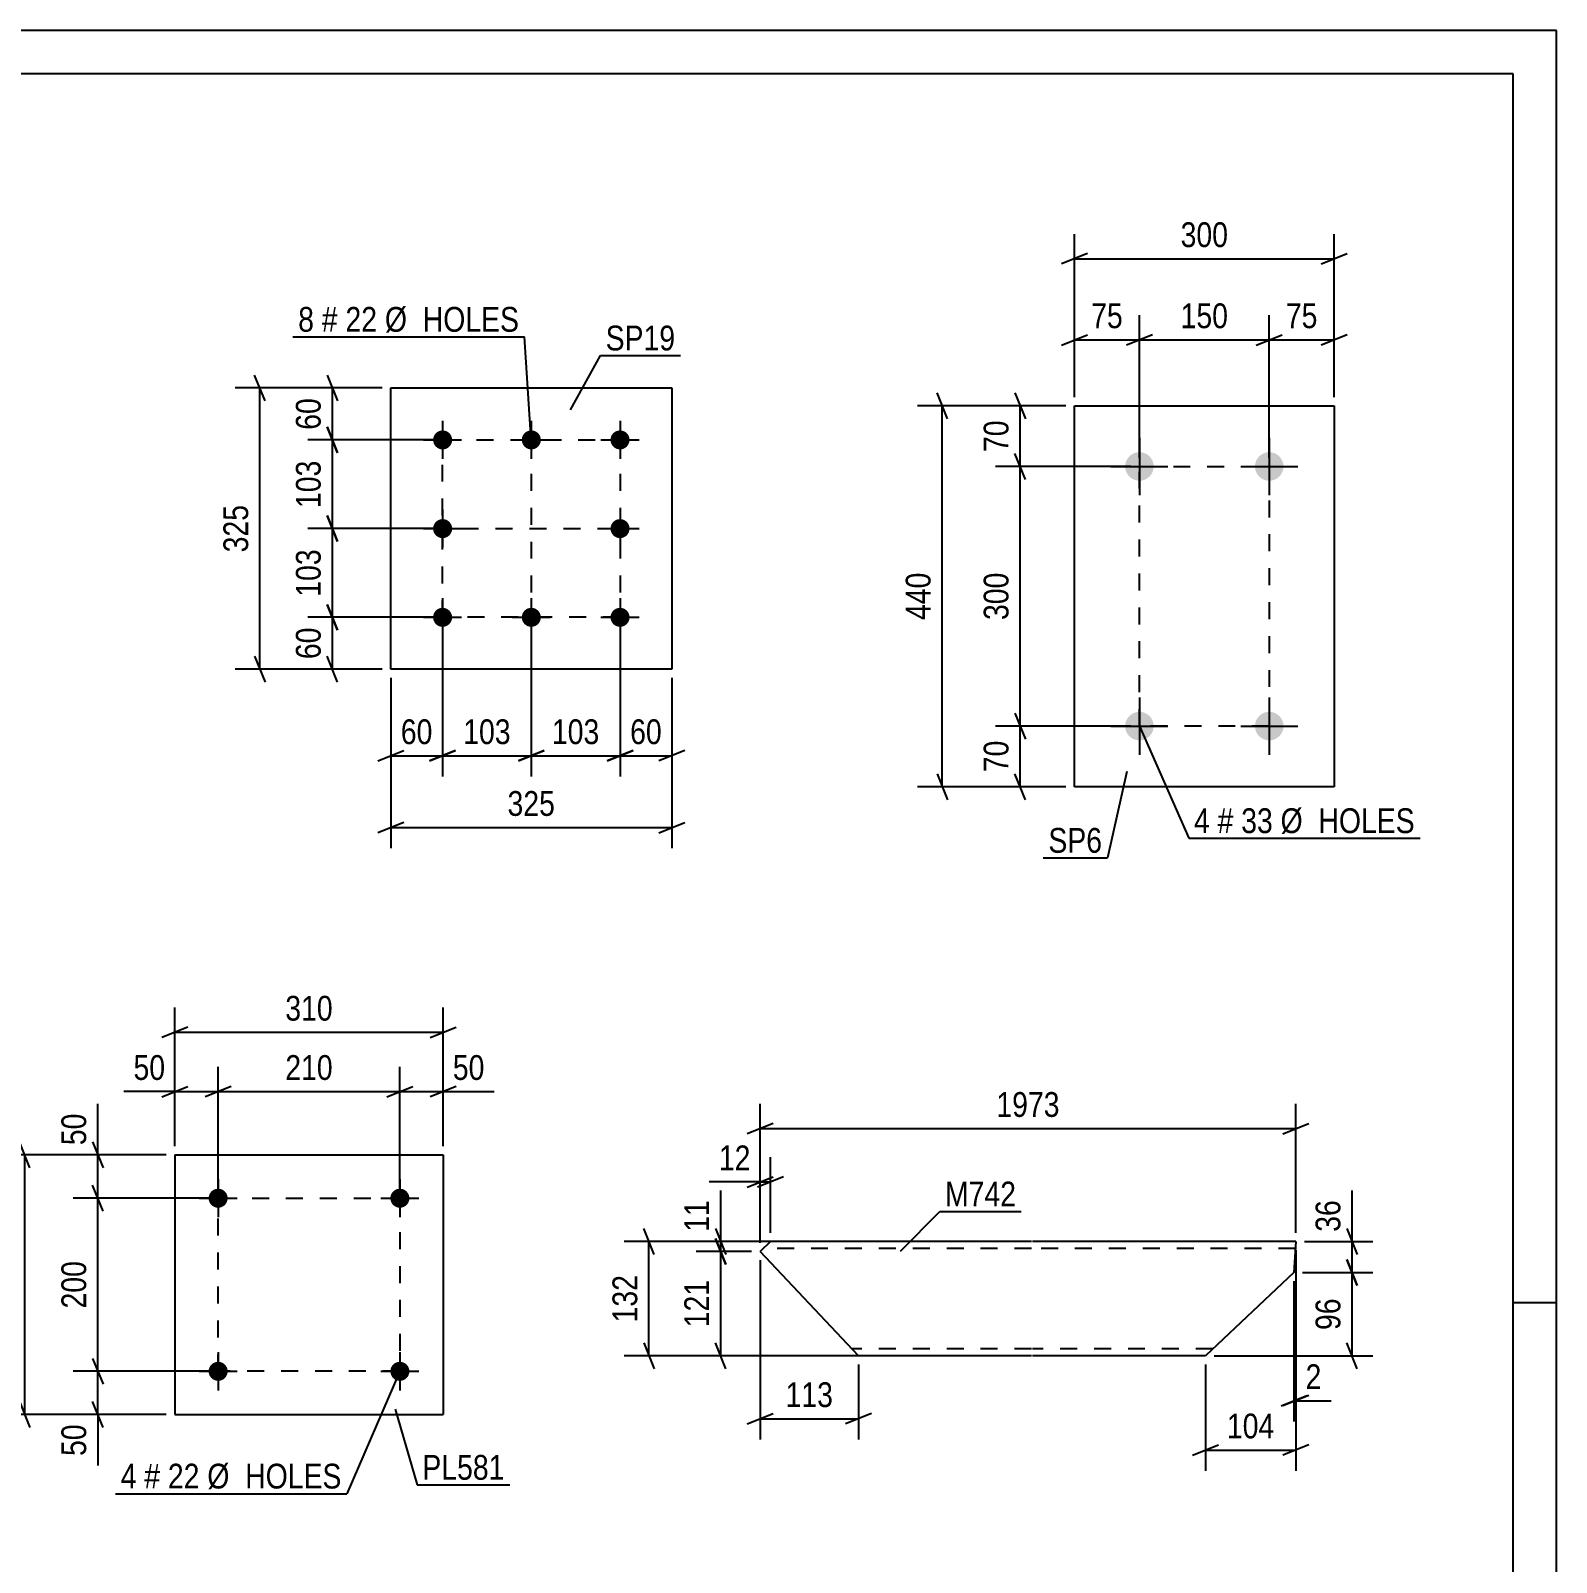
# Model space of a CAD drawing. Header units: millimetres. Extents: x 0 to 841, y 0 to 594.
# Drawn here: x 664.7 to 841, y 417 to 594 of the extents above; entities that cross this region are included whole.
import ezdxf

# ---------------------------------------------------------------- set-up
doc = ezdxf.new("R2010")
doc.units = ezdxf.units.MM
doc.linetypes.add('DXK_LINE_DOT2', pattern=[3.9198, 1.9599, -1.9599])
doc.styles.add('Arial Narrow', font='ARIALN.TTF', dxfattribs={"height": 0.2})

# ---------------------------------------------------------------- blocks, each defined once
blk = doc.blocks.new('Unknown-761548467-1132')
at = {"color": 5, "linetype": 'Continuous'}
for p, q in [((841, 594), (0, 594)), ((841, 0), (841, 594)), ((836, 589), (5, 589)), ((836, 5), (836, 589)), ((841, 447), (836, 447))]:
    blk.add_line(p, q, dxfattribs=at)
blk = doc.blocks.new('Part-761548467-8840 - 8839')
at = {"color": 2, "linetype": 'Continuous'}
for p, q in [((750.2, 454.08), (749, 452.95)), ((780.35, 454.08), (750.2, 454.08)), ((810.9, 454.08), (780.45, 454.08)), ((810.9, 454.08), (810.68, 450.5)), ((760.35, 440.88), (749, 452.95)), ((810.68, 450.5), (800.45, 440.88)), ((780.35, 440.88), (760.35, 440.88)), ((800.45, 440.88), (780.45, 440.88))]:
    blk.add_line(p, q, dxfattribs=at)
at = {"color": 7, "linetype": 'DXK_LINE_DOT2'}
for p, q in [((780.35, 453.28), (749.35, 453.28)), ((810.85, 453.28), (780.45, 453.28)), ((780.35, 441.68), (759.6, 441.68)), ((801.3, 441.68), (780.45, 441.68))]:
    blk.add_line(p, q, dxfattribs=at)
blk = doc.blocks.new('Part-761548467-8872 - 8871')
at = {"color": 2, "linetype": 'Continuous'}
for p, q in [((706.3, 520.21), (706.3, 552.71)), ((706.3, 552.71), (738.8, 552.71)), ((738.8, 552.71), (738.8, 520.21)), ((738.8, 520.21), (706.3, 520.21))]:
    blk.add_line(p, q, dxfattribs=at)
blk = doc.blocks.new('Bolt-761548467-8873 - 8871')
at = {"linetype": 'Continuous'}
for points in [[(712.3, 547.81, -1), (712.3, 545.61, -1)], [(722.55, 547.81, -1), (722.55, 545.61, -1)], [(732.8, 547.81, -1), (732.8, 545.61, -1)], [(712.3, 537.56, -1), (712.3, 535.36, -1)], [(732.8, 537.56, -1), (732.8, 535.36, -1)], [(712.3, 527.31, -1), (712.3, 525.11, -1)], [(722.55, 527.31, -1), (722.55, 525.11, -1)], [(732.8, 527.31, -1), (732.8, 525.11, -1)]]:
    blk.add_hatch(color=1, dxfattribs=at).paths.add_polyline_path(points)
at = {"color": 1, "linetype": 'Continuous'}
for p, q in [((712.3, 548.91), (712.3, 544.51)), ((722.55, 548.91), (722.55, 544.51)), ((732.8, 548.91), (732.8, 544.51)), ((710.1, 546.71), (714.5, 546.71)), ((720.35, 546.71), (724.75, 546.71)), ((730.6, 546.71), (735, 546.71)), ((712.3, 538.66), (712.3, 534.26)), ((732.8, 538.66), (732.8, 534.26)), ((710.1, 536.46), (714.5, 536.46)), ((730.6, 536.46), (735, 536.46)), ((712.3, 528.41), (712.3, 524.01)), ((722.55, 528.41), (722.55, 524.01)), ((732.8, 528.41), (732.8, 524.01)), ((710.1, 526.21), (714.5, 526.21)), ((720.35, 526.21), (724.75, 526.21)), ((730.6, 526.21), (735, 526.21))]:
    blk.add_line(p, q, dxfattribs=at)
blk = doc.blocks.new('Bolt-761548467-8891 - 8889')
at = {"linetype": 'Continuous'}
for points in [[(792.82, 545.29, -1), (792.82, 541.99, -1)], [(807.82, 545.29, -1), (807.82, 541.99, -1)], [(792.82, 515.29, -1), (792.82, 511.99, -1)], [(807.82, 515.29, -1), (807.82, 511.99, -1)]]:
    blk.add_hatch(color=1, dxfattribs=at).paths.add_polyline_path(points)
at = {"color": 1, "linetype": 'Continuous'}
for p, q in [((792.82, 546.94), (792.82, 540.34)), ((807.82, 546.94), (807.82, 540.34)), ((789.52, 543.64), (796.12, 543.64)), ((804.52, 543.64), (811.12, 543.64)), ((792.82, 516.94), (792.82, 510.34)), ((807.82, 516.94), (807.82, 510.34)), ((789.52, 513.64), (796.12, 513.64)), ((804.52, 513.64), (811.12, 513.64))]:
    blk.add_line(p, q, dxfattribs=at)
blk = doc.blocks.new('Part-761548467-8890 - 8889')
at = {"color": 2, "linetype": 'Continuous'}
for p, q in [((785.32, 506.64), (785.32, 550.64)), ((785.32, 550.64), (815.32, 550.64)), ((815.32, 550.64), (815.32, 506.64)), ((815.32, 506.64), (785.32, 506.64))]:
    blk.add_line(p, q, dxfattribs=at)
blk = doc.blocks.new('Part-761548467-8979 - 8978')
at = {"color": 2, "linetype": 'Continuous'}
for p, q in [((681.36, 464.09), (681.36, 434.09)), ((681.36, 464.09), (712.36, 464.09)), ((712.36, 464.09), (712.36, 434.09)), ((681.36, 434.09), (712.36, 434.09))]:
    blk.add_line(p, q, dxfattribs=at)
blk = doc.blocks.new('Bolt-761548467-8980 - 8978')
at = {"linetype": 'Continuous'}
for points in [[(687.46, 439.09, -1), (685.26, 439.09, -1)], [(708.46, 439.09, -1), (706.26, 439.09, -1)]]:
    blk.add_hatch(color=1, dxfattribs=at).paths.add_polyline_path(points)
at = {"color": 1, "linetype": 'Continuous'}
for p, q in [((686.36, 441.29), (686.36, 436.89)), ((707.36, 441.29), (707.36, 436.89)), ((684.16, 439.09), (688.56, 439.09)), ((705.16, 439.09), (709.56, 439.09))]:
    blk.add_line(p, q, dxfattribs=at)
blk = doc.blocks.new('Bolt-761548467-8981 - 8978')
at = {"linetype": 'Continuous'}
for points in [[(687.46, 459.09, -1), (685.26, 459.09, -1)], [(708.46, 459.09, -1), (706.26, 459.09, -1)]]:
    blk.add_hatch(color=1, dxfattribs=at).paths.add_polyline_path(points)
at = {"color": 1, "linetype": 'Continuous'}
for p, q in [((686.36, 461.29), (686.36, 456.89)), ((707.36, 461.29), (707.36, 456.89)), ((684.16, 459.09), (688.56, 459.09)), ((705.16, 459.09), (709.56, 459.09))]:
    blk.add_line(p, q, dxfattribs=at)
blk = doc.blocks.new('Rectangle-761548467-11702 - 8871')
at = {"color": 1, "linetype": 'DXK_LINE_DOT2'}
blk.add_lwpolyline([(712.3, 546.71), (732.8, 546.71), (732.8, 526.21), (712.3, 526.21), (712.3, 546.71)], close=True, dxfattribs=at)
blk = doc.blocks.new('Rectangle-761548467-11725 - 8889')
at = {"color": 1, "linetype": 'DXK_LINE_DOT2'}
blk.add_lwpolyline([(792.82, 543.64), (807.82, 543.64), (807.82, 513.64), (792.82, 513.64), (792.82, 543.64)], close=True, dxfattribs=at)
blk = doc.blocks.new('Rectangle-761548467-11864 - 8978')
at = {"color": 1, "linetype": 'DXK_LINE_DOT2'}
blk.add_lwpolyline([(686.36, 459.09), (707.36, 459.09), (707.36, 439.09), (686.36, 439.09), (686.36, 459.09)], close=True, dxfattribs=at)
blk = doc.blocks.new('Line-761548467-11712 - 8871')
at = {"color": 1, "linetype": 'DXK_LINE_DOT2'}
blk.add_line((722.55, 546.71), (722.55, 526.21), dxfattribs=at)
blk = doc.blocks.new('Line-761548467-11719 - 8871')
at = {"color": 1, "linetype": 'DXK_LINE_DOT2'}
blk.add_line((714.5, 536.46), (732.8, 536.46), dxfattribs=at)
blk = doc.blocks.new('StraightDimension-761548467-9055 - 8839')
at = {"color": 7, "linetype": 'Continuous'}
for p, q in [((816.79, 452), (817.99, 449)), ((811.68, 450.5), (819.79, 450.5)), ((817.39, 440.88), (817.39, 450.5)), ((801.45, 440.88), (819.79, 440.88)), ((817.99, 439.38), (816.79, 442.38))]:
    blk.add_line(p, q, dxfattribs=at)
at = {"color": 0}
blk.add_wipeout([(816.64, 448.12), (812.44, 448.12), (812.44, 443.26), (816.64, 443.26)], dxfattribs=at)
at = {"color": 3, "style": 'Arial Narrow'}
blk.add_text('96', height=2.863, rotation=90.0002, dxfattribs=at).set_placement((816.04, 443.86))
blk = doc.blocks.new('StraightDimension-761548467-9042 - 8839')
at = {"color": 7, "linetype": 'Continuous'}
for p, q in [((749, 453.95), (749, 463.82)), ((750.2, 455.08), (750.2, 463.82)), ((747.5, 460.37), (750.5, 461.57)), ((751.7, 461.57), (748.7, 460.37)), ((749, 460.97), (750.2, 460.97))]:
    blk.add_line(p, q, dxfattribs=at)
at = {"color": 0}
blk.add_wipeout([(748.48, 461.72), (748.48, 465.92), (743.62, 465.92), (743.62, 461.72)], dxfattribs=at)
at = {"color": 7, "linetype": 'Continuous'}
blk.add_line((749, 460.97), (743.09, 460.97), dxfattribs=at)
blk.add_line((749, 460.97), (743.09, 460.97), dxfattribs=at)
at = {"color": 3, "style": 'Arial Narrow'}
blk.add_text('12', height=2.863, dxfattribs=at).set_placement((744.22, 462.32))
blk = doc.blocks.new('StraightDimension-761548467-9034 - 8839')
at = {"color": 7, "linetype": 'Continuous'}
for p, q in [((749, 451.95), (749, 431.21)), ((760.35, 439.88), (760.35, 431.21)), ((747.5, 433.01), (750.5, 434.21)), ((761.85, 434.21), (758.85, 433.01)), ((749, 433.61), (760.35, 433.61))]:
    blk.add_line(p, q, dxfattribs=at)
at = {"color": 0}
blk.add_wipeout([(758.02, 434.36), (758.02, 438.56), (751.33, 438.56), (751.33, 434.36)], dxfattribs=at)
at = {"color": 3, "style": 'Arial Narrow'}
blk.add_text('113', height=2.863, dxfattribs=at).set_placement((751.93, 434.96))
blk = doc.blocks.new('StraightDimension-761548467-9054 - 8839')
at = {"color": 7, "linetype": 'Continuous'}
for p, q in [((816.79, 455.58), (817.99, 452.58)), ((811.9, 454.08), (819.79, 454.08)), ((817.39, 450.5), (817.39, 454.08)), ((817.99, 449), (816.79, 452)), ((811.68, 450.5), (819.79, 450.5))]:
    blk.add_line(p, q, dxfattribs=at)
at = {"color": 0}
blk.add_wipeout([(816.64, 459.47), (812.44, 459.47), (812.44, 454.61), (816.64, 454.61)], dxfattribs=at)
at = {"color": 7, "linetype": 'Continuous'}
blk.add_line((817.39, 454.08), (817.39, 459.99), dxfattribs=at)
blk.add_line((817.39, 454.08), (817.39, 459.99), dxfattribs=at)
at = {"color": 3, "style": 'Arial Narrow'}
blk.add_text('36', height=2.863, rotation=90.0002, dxfattribs=at).set_placement((816.04, 455.21))
blk = doc.blocks.new('StraightDimension-761548467-9038 - 8839')
at = {"color": 7, "linetype": 'Continuous'}
for p, q in [((810.9, 453.08), (810.9, 433.29)), ((810.68, 449.5), (810.68, 433.29)), ((809.18, 435.09), (812.18, 436.29)), ((812.4, 436.29), (809.4, 435.09)), ((810.68, 435.69), (810.9, 435.69))]:
    blk.add_line(p, q, dxfattribs=at)
at = {"color": 0}
blk.add_wipeout([(814.45, 436.44), (814.45, 440.64), (811.42, 440.64), (811.42, 436.44)], dxfattribs=at)
at = {"color": 7, "linetype": 'Continuous'}
blk.add_line((810.9, 435.69), (814.97, 435.69), dxfattribs=at)
blk.add_line((810.9, 435.69), (814.97, 435.69), dxfattribs=at)
at = {"color": 3, "style": 'Arial Narrow'}
blk.add_text('2', height=2.86, dxfattribs=at).set_placement((812.02, 437.04))
blk = doc.blocks.new('StraightDimension-761548467-9030 - 8839')
at = {"color": 7, "linetype": 'Continuous'}
for p, q in [((810.9, 453.08), (810.9, 427.59)), ((800.45, 439.88), (800.45, 427.59)), ((798.95, 429.39), (801.95, 430.59)), ((812.4, 430.59), (809.4, 429.39)), ((800.45, 429.99), (810.9, 429.99))]:
    blk.add_line(p, q, dxfattribs=at)
at = {"color": 0}
blk.add_wipeout([(809.02, 430.74), (809.02, 434.94), (802.33, 434.94), (802.33, 430.74)], dxfattribs=at)
at = {"color": 3, "style": 'Arial Narrow'}
blk.add_text('104', height=2.863, dxfattribs=at).set_placement((802.93, 431.34))
blk = doc.blocks.new('StraightDimension-761548467-9062 - 8839')
at = {"color": 7, "linetype": 'Continuous'}
for p, q in [((749, 453.95), (749, 469.99)), ((810.9, 455.08), (810.9, 469.99)), ((750.5, 467.74), (747.5, 466.54)), ((809.4, 466.54), (812.4, 467.74)), ((749, 467.14), (810.9, 467.14))]:
    blk.add_line(p, q, dxfattribs=at)
at = {"color": 0}
blk.add_wipeout([(784.2, 467.89), (784.2, 472.09), (775.69, 472.09), (775.69, 467.89)], dxfattribs=at)
at = {"color": 3, "style": 'Arial Narrow'}
blk.add_text('1973', height=2.863, dxfattribs=at).set_placement((776.29, 468.49))
blk = doc.blocks.new('StraightDimension-761548467-11891 - 8839')
at = {"color": 7, "linetype": 'Continuous'}
for p, q in [((743.84, 455.58), (745.04, 452.58)), ((749.2, 454.08), (741.59, 454.08)), ((745.04, 451.45), (743.84, 454.45)), ((744.44, 452.95), (744.44, 454.08)), ((748, 452.95), (741.59, 452.95))]:
    blk.add_line(p, q, dxfattribs=at)
at = {"color": 0}
blk.add_wipeout([(743.69, 459.47), (739.49, 459.47), (739.49, 454.61), (743.69, 454.61)], dxfattribs=at)
at = {"color": 7, "linetype": 'Continuous'}
blk.add_line((744.44, 454.08), (744.44, 459.99), dxfattribs=at)
blk.add_line((744.44, 454.08), (744.44, 459.99), dxfattribs=at)
at = {"color": 3, "style": 'Arial Narrow'}
blk.add_text('11', height=2.863, rotation=90.0002, dxfattribs=at).set_placement((743.09, 455.21))
blk = doc.blocks.new('StraightDimension-761548467-11892 - 8839')
at = {"color": 7, "linetype": 'Continuous'}
for p, q in [((743.84, 454.45), (745.04, 451.45)), ((748, 452.95), (741.59, 452.95)), ((744.44, 440.88), (744.44, 452.95)), ((759.35, 440.88), (741.59, 440.88)), ((745.04, 439.38), (743.84, 442.38))]:
    blk.add_line(p, q, dxfattribs=at)
at = {"color": 0}
blk.add_wipeout([(743.69, 450.26), (739.49, 450.26), (739.49, 443.58), (743.69, 443.58)], dxfattribs=at)
at = {"color": 3, "style": 'Arial Narrow'}
blk.add_text('121', height=2.863, rotation=90.0002, dxfattribs=at).set_placement((743.09, 444.18))
blk = doc.blocks.new('StraightDimension-761548467-11936 - 8839')
at = {"color": 7, "linetype": 'Continuous'}
for p, q in [((736.74, 452.58), (735.54, 455.58)), ((750.27, 454.08), (733.29, 454.08)), ((736.14, 440.88), (736.14, 454.08)), ((761.24, 440.88), (733.29, 440.88)), ((735.54, 442.38), (736.74, 439.38))]:
    blk.add_line(p, q, dxfattribs=at)
at = {"color": 0}
blk.add_wipeout([(735.39, 450.83), (731.19, 450.83), (731.19, 444.14), (735.39, 444.14)], dxfattribs=at)
at = {"color": 3, "style": 'Arial Narrow'}
blk.add_text('132', height=2.863, rotation=90.0002, dxfattribs=at).set_placement((734.79, 444.74))
blk = doc.blocks.new('StraightDimension-761548467-9122 - 8871')
at = {"color": 7, "linetype": 'Continuous'}
for p, q in [((706.3, 519.21), (706.3, 499.52)), ((738.8, 519.21), (738.8, 499.52)), ((707.8, 502.52), (704.8, 501.32)), ((706.3, 501.92), (738.8, 501.92)), ((737.3, 501.32), (740.3, 502.52))]:
    blk.add_line(p, q, dxfattribs=at)
at = {"color": 0}
blk.add_wipeout([(725.89, 502.67), (725.89, 506.87), (719.2, 506.87), (719.2, 502.67)], dxfattribs=at)
at = {"color": 3, "style": 'Arial Narrow'}
blk.add_text('325', height=2.863, dxfattribs=at).set_placement((719.8, 503.27))
blk = doc.blocks.new('StraightDimension-761548467-9086 - 8871')
at = {"color": 7, "linetype": 'Continuous'}
for p, q in [((698.96, 554.21), (700.16, 551.21)), ((705.3, 552.71), (696.71, 552.71)), ((699.56, 546.71), (699.56, 552.71)), ((700.16, 545.21), (698.96, 548.21)), ((711.3, 546.71), (696.71, 546.71))]:
    blk.add_line(p, q, dxfattribs=at)
at = {"color": 0}
blk.add_wipeout([(698.81, 552.14), (694.61, 552.14), (694.61, 547.28), (698.81, 547.28)], dxfattribs=at)
at = {"color": 3, "style": 'Arial Narrow'}
blk.add_text('60', height=2.863, rotation=90.0002, dxfattribs=at).set_placement((698.21, 547.88))
blk = doc.blocks.new('StraightDimension-761548467-9102 - 8871')
at = {"color": 7, "linetype": 'Continuous'}
for p, q in [((691.78, 551.21), (690.58, 554.21)), ((705.3, 552.71), (688.33, 552.71)), ((691.18, 520.21), (691.18, 552.71)), ((690.58, 521.71), (691.78, 518.71)), ((705.3, 520.21), (688.33, 520.21))]:
    blk.add_line(p, q, dxfattribs=at)
at = {"color": 0}
blk.add_wipeout([(690.43, 539.8), (686.23, 539.8), (686.23, 533.12), (690.43, 533.12)], dxfattribs=at)
at = {"color": 3, "style": 'Arial Narrow'}
blk.add_text('325', height=2.863, rotation=90.0002, dxfattribs=at).set_placement((689.83, 533.72))
blk = doc.blocks.new('StraightDimension-761548467-9087 - 8871')
at = {"color": 7, "linetype": 'Continuous'}
for p, q in [((698.96, 548.21), (700.16, 545.21)), ((711.3, 546.71), (696.71, 546.71)), ((699.56, 536.46), (699.56, 546.71)), ((711.3, 536.46), (696.71, 536.46)), ((700.16, 534.96), (698.96, 537.96))]:
    blk.add_line(p, q, dxfattribs=at)
at = {"color": 0}
blk.add_wipeout([(698.81, 544.93), (694.61, 544.93), (694.61, 538.24), (698.81, 538.24)], dxfattribs=at)
at = {"color": 3, "style": 'Arial Narrow'}
blk.add_text('103', height=2.863, rotation=90.0002, dxfattribs=at).set_placement((698.21, 538.84))
blk = doc.blocks.new('StraightDimension-761548467-9088 - 8871')
at = {"color": 7, "linetype": 'Continuous'}
for p, q in [((711.3, 536.46), (696.71, 536.46)), ((698.96, 537.96), (700.16, 534.96)), ((699.56, 526.21), (699.56, 536.46)), ((700.16, 524.71), (698.96, 527.71)), ((711.3, 526.21), (696.71, 526.21))]:
    blk.add_line(p, q, dxfattribs=at)
at = {"color": 0}
blk.add_wipeout([(698.81, 534.68), (694.61, 534.68), (694.61, 527.99), (698.81, 527.99)], dxfattribs=at)
at = {"color": 3, "style": 'Arial Narrow'}
blk.add_text('103', height=2.863, rotation=90.0002, dxfattribs=at).set_placement((698.21, 528.59))
blk = doc.blocks.new('StraightDimension-761548467-9089 - 8871')
at = {"color": 7, "linetype": 'Continuous'}
for p, q in [((698.96, 527.71), (700.16, 524.71)), ((711.3, 526.21), (696.71, 526.21)), ((699.56, 520.21), (699.56, 526.21)), ((700.16, 518.71), (698.96, 521.71)), ((705.3, 520.21), (696.71, 520.21))]:
    blk.add_line(p, q, dxfattribs=at)
at = {"color": 0}
blk.add_wipeout([(698.81, 525.64), (694.61, 525.64), (694.61, 520.78), (698.81, 520.78)], dxfattribs=at)
at = {"color": 3, "style": 'Arial Narrow'}
blk.add_text('60', height=2.863, rotation=90.0002, dxfattribs=at).set_placement((698.21, 521.38))
blk = doc.blocks.new('StraightDimension-761548467-9106 - 8871')
at = {"color": 7, "linetype": 'Continuous'}
for p, q in [((732.8, 525.21), (732.8, 507.81)), ((738.8, 519.21), (738.8, 507.81)), ((731.3, 509.61), (734.3, 510.81)), ((732.8, 510.21), (738.8, 510.21)), ((740.3, 510.81), (737.3, 509.61))]:
    blk.add_line(p, q, dxfattribs=at)
at = {"color": 0}
blk.add_wipeout([(738.22, 510.96), (738.22, 515.16), (733.37, 515.16), (733.37, 510.96)], dxfattribs=at)
at = {"color": 3, "style": 'Arial Narrow'}
blk.add_text('60', height=2.863, dxfattribs=at).set_placement((733.97, 511.56))
blk = doc.blocks.new('StraightDimension-761548467-9107 - 8871')
at = {"color": 7, "linetype": 'Continuous'}
for p, q in [((722.55, 525.21), (722.55, 507.81)), ((732.8, 525.21), (732.8, 507.81)), ((721.05, 509.61), (724.05, 510.81)), ((722.55, 510.21), (732.8, 510.21)), ((734.3, 510.81), (731.3, 509.61))]:
    blk.add_line(p, q, dxfattribs=at)
at = {"color": 0}
blk.add_wipeout([(731.01, 510.96), (731.01, 515.16), (724.33, 515.16), (724.33, 510.96)], dxfattribs=at)
at = {"color": 3, "style": 'Arial Narrow'}
blk.add_text('103', height=2.863, dxfattribs=at).set_placement((724.93, 511.56))
blk = doc.blocks.new('StraightDimension-761548467-9108 - 8871')
at = {"color": 7, "linetype": 'Continuous'}
for p, q in [((712.3, 525.21), (712.3, 507.81)), ((722.55, 525.21), (722.55, 507.81)), ((710.8, 509.61), (713.8, 510.81)), ((712.3, 510.21), (722.55, 510.21)), ((724.05, 510.81), (721.05, 509.61))]:
    blk.add_line(p, q, dxfattribs=at)
at = {"color": 0}
blk.add_wipeout([(720.76, 510.96), (720.76, 515.16), (714.08, 515.16), (714.08, 510.96)], dxfattribs=at)
at = {"color": 3, "style": 'Arial Narrow'}
blk.add_text('103', height=2.863, dxfattribs=at).set_placement((714.68, 511.56))
blk = doc.blocks.new('StraightDimension-761548467-9109 - 8871')
at = {"color": 7, "linetype": 'Continuous'}
for p, q in [((712.3, 525.21), (712.3, 507.81)), ((706.3, 519.21), (706.3, 507.81)), ((704.8, 509.61), (707.8, 510.81)), ((706.3, 510.21), (712.3, 510.21)), ((713.8, 510.81), (710.8, 509.61))]:
    blk.add_line(p, q, dxfattribs=at)
at = {"color": 0}
blk.add_wipeout([(711.72, 510.96), (711.72, 515.16), (706.87, 515.16), (706.87, 510.96)], dxfattribs=at)
at = {"color": 3, "style": 'Arial Narrow'}
blk.add_text('60', height=2.863, dxfattribs=at).set_placement((707.47, 511.56))
blk = doc.blocks.new('StraightDimension-761548467-9132 - 8889')
at = {"color": 7, "linetype": 'Continuous'}
for p, q in [((778.44, 515.14), (779.64, 512.14)), ((791.82, 513.64), (776.19, 513.64)), ((779.04, 506.64), (779.04, 513.64)), ((779.64, 505.14), (778.44, 508.14)), ((784.32, 506.64), (776.19, 506.64))]:
    blk.add_line(p, q, dxfattribs=at)
at = {"color": 0}
blk.add_wipeout([(778.29, 512.57), (774.09, 512.57), (774.09, 507.71), (778.29, 507.71)], dxfattribs=at)
at = {"color": 3, "style": 'Arial Narrow'}
blk.add_text('70', height=2.863, rotation=90.0002, dxfattribs=at).set_placement((777.69, 508.31))
blk = doc.blocks.new('StraightDimension-761548467-9148 - 8889')
at = {"color": 7, "linetype": 'Continuous'}
for p, q in [((785.32, 551.64), (785.32, 561.12)), ((792.82, 544.64), (792.82, 561.12)), ((783.82, 557.67), (786.82, 558.87)), ((785.32, 558.27), (792.82, 558.27)), ((794.32, 558.87), (791.32, 557.67))]:
    blk.add_line(p, q, dxfattribs=at)
at = {"color": 0}
blk.add_wipeout([(791.5, 559.02), (791.5, 563.22), (786.64, 563.22), (786.64, 559.02)], dxfattribs=at)
at = {"color": 3, "style": 'Arial Narrow'}
blk.add_text('75', height=2.863, dxfattribs=at).set_placement((787.24, 559.62))
blk = doc.blocks.new('StraightDimension-761548467-9130 - 8889')
at = {"color": 7, "linetype": 'Continuous'}
for p, q in [((784.32, 550.64), (776.19, 550.64)), ((778.44, 552.14), (779.64, 549.14)), ((779.04, 543.64), (779.04, 550.64)), ((779.64, 542.14), (778.44, 545.14)), ((791.82, 543.64), (776.19, 543.64))]:
    blk.add_line(p, q, dxfattribs=at)
at = {"color": 0}
blk.add_wipeout([(778.29, 549.57), (774.09, 549.57), (774.09, 544.71), (778.29, 544.71)], dxfattribs=at)
at = {"color": 3, "style": 'Arial Narrow'}
blk.add_text('70', height=2.863, rotation=90.0002, dxfattribs=at).set_placement((777.69, 545.31))
blk = doc.blocks.new('StraightDimension-761548467-9131 - 8889')
at = {"color": 7, "linetype": 'Continuous'}
for p, q in [((779.64, 542.14), (778.44, 545.14)), ((791.82, 543.64), (776.19, 543.64)), ((779.04, 513.64), (779.04, 543.64)), ((778.44, 515.14), (779.64, 512.14)), ((791.82, 513.64), (776.19, 513.64))]:
    blk.add_line(p, q, dxfattribs=at)
at = {"color": 0}
blk.add_wipeout([(778.29, 531.98), (774.09, 531.98), (774.09, 525.3), (778.29, 525.3)], dxfattribs=at)
at = {"color": 3, "style": 'Arial Narrow'}
blk.add_text('300', height=2.863, rotation=90.0002, dxfattribs=at).set_placement((777.69, 525.9))
blk = doc.blocks.new('StraightDimension-761548467-9142 - 8889')
at = {"color": 7, "linetype": 'Continuous'}
for p, q in [((784.32, 550.64), (767.18, 550.64)), ((770.63, 549.14), (769.43, 552.14)), ((770.03, 506.64), (770.03, 550.64)), ((769.43, 508.14), (770.63, 505.14)), ((784.32, 506.64), (767.18, 506.64))]:
    blk.add_line(p, q, dxfattribs=at)
at = {"color": 0}
blk.add_wipeout([(769.28, 531.98), (765.08, 531.98), (765.08, 525.3), (769.28, 525.3)], dxfattribs=at)
at = {"color": 3, "style": 'Arial Narrow'}
blk.add_text('440', height=2.863, rotation=90.0002, dxfattribs=at).set_placement((768.68, 525.9))
blk = doc.blocks.new('StraightDimension-761548467-9146 - 8889')
at = {"color": 7, "linetype": 'Continuous'}
for p, q in [((807.82, 544.64), (807.82, 561.12)), ((815.32, 551.64), (815.32, 561.12)), ((806.32, 557.67), (809.32, 558.87)), ((807.82, 558.27), (815.32, 558.27)), ((816.82, 558.87), (813.82, 557.67))]:
    blk.add_line(p, q, dxfattribs=at)
at = {"color": 0}
blk.add_wipeout([(814, 559.02), (814, 563.22), (809.14, 563.22), (809.14, 559.02)], dxfattribs=at)
at = {"color": 3, "style": 'Arial Narrow'}
blk.add_text('75', height=2.863, dxfattribs=at).set_placement((809.74, 559.62))
blk = doc.blocks.new('StraightDimension-761548467-9147 - 8889')
at = {"color": 7, "linetype": 'Continuous'}
for p, q in [((792.82, 544.64), (792.82, 561.12)), ((807.82, 544.64), (807.82, 561.12)), ((794.32, 558.87), (791.32, 557.67)), ((792.82, 558.27), (807.82, 558.27)), ((806.32, 557.67), (809.32, 558.87))]:
    blk.add_line(p, q, dxfattribs=at)
at = {"color": 0}
blk.add_wipeout([(803.66, 559.02), (803.66, 563.22), (796.98, 563.22), (796.98, 559.02)], dxfattribs=at)
at = {"color": 3, "style": 'Arial Narrow'}
blk.add_text('150', height=2.863, dxfattribs=at).set_placement((797.58, 559.62))
blk = doc.blocks.new('StraightDimension-761548467-9158 - 8889')
at = {"color": 7, "linetype": 'Continuous'}
for p, q in [((785.32, 551.64), (785.32, 570.49)), ((815.32, 551.64), (815.32, 570.49)), ((786.82, 568.24), (783.82, 567.04)), ((813.82, 567.04), (816.82, 568.24)), ((785.32, 567.64), (815.32, 567.64))]:
    blk.add_line(p, q, dxfattribs=at)
at = {"color": 0}
blk.add_wipeout([(803.66, 568.39), (803.66, 572.59), (796.98, 572.59), (796.98, 568.39)], dxfattribs=at)
at = {"color": 3, "style": 'Arial Narrow'}
blk.add_text('300', height=2.863, dxfattribs=at).set_placement((797.58, 568.99))
blk = doc.blocks.new('StraightDimension-761548467-9266 - 8978')
at = {"color": 7, "linetype": 'Continuous'}
for p, q in [((673.06, 457.59), (671.86, 460.59)), ((685.36, 459.09), (669.61, 459.09)), ((672.46, 439.09), (672.46, 459.09)), ((685.36, 439.09), (669.61, 439.09)), ((671.86, 440.59), (673.06, 437.59))]:
    blk.add_line(p, q, dxfattribs=at)
at = {"color": 0}
blk.add_wipeout([(671.71, 452.44), (667.51, 452.44), (667.51, 445.75), (671.71, 445.75)], dxfattribs=at)
at = {"color": 3, "style": 'Arial Narrow'}
blk.add_text('200', height=2.863, rotation=90.0002, dxfattribs=at).set_placement((671.11, 446.35))
blk = doc.blocks.new('StraightDimension-761548467-9282 - 8978')
at = {"color": 7, "linetype": 'Continuous'}
for p, q in [((686.36, 460.09), (686.36, 474.26)), ((707.36, 460.09), (707.36, 474.26)), ((687.86, 472.01), (684.86, 470.81)), ((686.36, 471.41), (707.36, 471.41)), ((705.86, 470.81), (708.86, 472.01))]:
    blk.add_line(p, q, dxfattribs=at)
at = {"color": 0}
blk.add_wipeout([(700.2, 472.16), (700.2, 476.36), (693.52, 476.36), (693.52, 472.16)], dxfattribs=at)
at = {"color": 3, "style": 'Arial Narrow'}
blk.add_text('210', height=2.863, dxfattribs=at).set_placement((694.12, 472.76))
blk = doc.blocks.new('StraightDimension-761548467-9265 - 8978')
at = {"color": 7, "linetype": 'Continuous'}
for p, q in [((671.86, 465.59), (673.06, 462.59)), ((680.36, 464.09), (669.61, 464.09)), ((672.46, 459.09), (672.46, 464.09)), ((673.06, 457.59), (671.86, 460.59)), ((685.36, 459.09), (669.61, 459.09))]:
    blk.add_line(p, q, dxfattribs=at)
at = {"color": 0}
blk.add_wipeout([(671.71, 469.47), (667.51, 469.47), (667.51, 464.62), (671.71, 464.62)], dxfattribs=at)
at = {"color": 7, "linetype": 'Continuous'}
blk.add_line((672.46, 464.09), (672.46, 470), dxfattribs=at)
blk.add_line((672.46, 464.09), (672.46, 470), dxfattribs=at)
at = {"color": 3, "style": 'Arial Narrow'}
blk.add_text('50', height=2.863, rotation=90.0002, dxfattribs=at).set_placement((671.11, 465.22))
blk = doc.blocks.new('StraightDimension-761548467-9267 - 8978')
at = {"color": 7, "linetype": 'Continuous'}
for p, q in [((685.36, 439.09), (669.61, 439.09)), ((671.86, 440.59), (673.06, 437.59)), ((672.46, 434.09), (672.46, 439.09)), ((673.06, 432.59), (671.86, 435.59)), ((680.36, 434.09), (669.61, 434.09))]:
    blk.add_line(p, q, dxfattribs=at)
at = {"color": 0}
blk.add_wipeout([(671.71, 433.57), (667.51, 433.57), (667.51, 428.71), (671.71, 428.71)], dxfattribs=at)
at = {"color": 7, "linetype": 'Continuous'}
blk.add_line((672.46, 434.09), (672.46, 428.19), dxfattribs=at)
blk.add_line((672.46, 434.09), (672.46, 428.19), dxfattribs=at)
at = {"color": 3, "style": 'Arial Narrow'}
blk.add_text('50', height=2.863, rotation=90.0002, dxfattribs=at).set_placement((671.11, 429.31))
blk = doc.blocks.new('StraightDimension-761548467-9277 - 8978')
at = {"color": 7, "linetype": 'Continuous'}
for p, q in [((664.61, 462.59), (663.41, 465.59)), ((680.36, 464.09), (661.16, 464.09)), ((664.01, 434.09), (664.01, 464.09)), ((663.41, 435.59), (664.61, 432.59)), ((680.36, 434.09), (661.16, 434.09))]:
    blk.add_line(p, q, dxfattribs=at)
at = {"color": 0}
blk.add_wipeout([(663.26, 452.43), (659.06, 452.43), (659.06, 445.75), (663.26, 445.75)], dxfattribs=at)
at = {"color": 3, "style": 'Arial Narrow'}
blk.add_text('300', height=2.863, rotation=90.0002, dxfattribs=at).set_placement((662.66, 446.35))
blk = doc.blocks.new('StraightDimension-761548467-9281 - 8978')
at = {"color": 7, "linetype": 'Continuous'}
for p, q in [((707.36, 460.09), (707.36, 474.26)), ((712.36, 465.09), (712.36, 474.26)), ((705.86, 470.81), (708.86, 472.01)), ((707.36, 471.41), (712.36, 471.41)), ((713.86, 472.01), (710.86, 470.81))]:
    blk.add_line(p, q, dxfattribs=at)
at = {"color": 0}
blk.add_wipeout([(717.74, 472.16), (717.74, 476.36), (712.88, 476.36), (712.88, 472.16)], dxfattribs=at)
at = {"color": 7, "linetype": 'Continuous'}
blk.add_line((712.36, 471.41), (718.27, 471.41), dxfattribs=at)
blk.add_line((712.36, 471.41), (718.27, 471.41), dxfattribs=at)
at = {"color": 3, "style": 'Arial Narrow'}
blk.add_text('50', height=2.863, dxfattribs=at).set_placement((713.48, 472.76))
blk = doc.blocks.new('StraightDimension-761548467-9283 - 8978')
at = {"color": 7, "linetype": 'Continuous'}
for p, q in [((681.36, 465.09), (681.36, 474.26)), ((686.36, 460.09), (686.36, 474.26)), ((679.86, 470.81), (682.86, 472.01)), ((681.36, 471.41), (686.36, 471.41)), ((687.86, 472.01), (684.86, 470.81))]:
    blk.add_line(p, q, dxfattribs=at)
at = {"color": 0}
blk.add_wipeout([(680.83, 472.16), (680.83, 476.36), (675.98, 476.36), (675.98, 472.16)], dxfattribs=at)
at = {"color": 7, "linetype": 'Continuous'}
blk.add_line((681.36, 471.41), (675.45, 471.41), dxfattribs=at)
blk.add_line((681.36, 471.41), (675.45, 471.41), dxfattribs=at)
at = {"color": 3, "style": 'Arial Narrow'}
blk.add_text('50', height=2.863, dxfattribs=at).set_placement((676.58, 472.76))
blk = doc.blocks.new('StraightDimension-761548467-9297 - 8978')
at = {"color": 7, "linetype": 'Continuous'}
for p, q in [((681.36, 465.09), (681.36, 481.11)), ((712.36, 465.09), (712.36, 481.11)), ((682.86, 478.86), (679.86, 477.66)), ((681.36, 478.26), (712.36, 478.26)), ((710.86, 477.66), (713.86, 478.86))]:
    blk.add_line(p, q, dxfattribs=at)
at = {"color": 0}
blk.add_wipeout([(700.2, 479.01), (700.2, 483.21), (693.52, 483.21), (693.52, 479.01)], dxfattribs=at)
at = {"color": 3, "style": 'Arial Narrow'}
blk.add_text('310', height=2.863, dxfattribs=at).set_placement((694.12, 479.61))
blk = doc.blocks.new('Mark-761548467-9307 - 8839')
at = {"color": 0}
blk.add_wipeout([(778.57, 458.15), (778.57, 461.15), (770.35, 461.15), (770.35, 458.15)], dxfattribs=at)
blk.add_wipeout([(778.57, 458.15), (778.57, 461.15), (770.35, 461.15), (770.35, 458.15)], dxfattribs=at)
at = {"color": 30, "linetype": 'Continuous'}
for p, q in [((765.21, 452.96), (769.75, 457.55)), ((769.75, 457.55), (779.17, 457.55))]:
    blk.add_line(p, q, dxfattribs=at)
at = {"color": 3, "style": 'Arial Narrow'}
blk.add_text('M742', height=2.863, dxfattribs=at).set_placement((770.35, 458.15))
blk = doc.blocks.new('Mark-761548467-9319 - 8871')
at = {"color": 0}
blk.add_wipeout([(739.18, 557.05), (739.18, 560.05), (731.14, 560.05), (731.14, 557.05)], dxfattribs=at)
blk.add_wipeout([(739.18, 557.05), (739.18, 560.05), (731.14, 560.05), (731.14, 557.05)], dxfattribs=at)
at = {"color": 30, "linetype": 'Continuous'}
for p, q in [((727.09, 550.17), (730.54, 556.45)), ((730.54, 556.45), (739.78, 556.45))]:
    blk.add_line(p, q, dxfattribs=at)
at = {"color": 3, "style": 'Arial Narrow'}
blk.add_text('SP19', height=2.863, dxfattribs=at).set_placement((731.14, 557.05))
blk = doc.blocks.new('Mark-761548467-9322 - 8871')
at = {"color": 0}
for points in [[(697.44, 559.21), (697.44, 562.21), (695.61, 562.21), (695.61, 559.21)], [(700.17, 559.21), (700.17, 562.21), (698.34, 562.21), (698.34, 559.21)], [(704.73, 559.21), (704.73, 562.21), (701.07, 562.21), (701.07, 559.21)], [(721.15, 559.21), (721.15, 562.21), (705.63, 562.21), (705.63, 559.21)]]:
    blk.add_wipeout(points, dxfattribs=at)
for points in [[(697.44, 559.21), (697.44, 562.21), (695.61, 562.21), (695.61, 559.21)], [(700.17, 559.21), (700.17, 562.21), (698.34, 562.21), (698.34, 559.21)], [(704.73, 559.21), (704.73, 562.21), (701.07, 562.21), (701.07, 559.21)], [(721.15, 559.21), (721.15, 562.21), (705.63, 562.21), (705.63, 559.21)]]:
    blk.add_wipeout(points, dxfattribs=at)
at = {"color": 7, "linetype": 'Continuous'}
for p in [(695.01, 558.61), (722.55, 546.71)]:
    blk.add_line(p, (721.75, 558.61), dxfattribs=at)
at = {"color": 3, "style": 'Arial Narrow'}
for s, height, p in [('8', 2.86, (695.61, 559.21)), ('#', 2.86, (698.34, 559.21)), ('22', 2.863, (701.07, 559.21)), ('Ø  HOLES', 2.863, (705.63, 559.21))]:
    blk.add_text(s, height=height, dxfattribs=at).set_placement(p)
blk = doc.blocks.new('Mark-761548467-9329 - 8889')
at = {"color": 0}
for points in [[(800.95, 501.28), (800.95, 504.28), (799.12, 504.28), (799.12, 501.28)], [(803.68, 501.28), (803.68, 504.28), (801.85, 504.28), (801.85, 501.28)], [(808.23, 501.28), (808.23, 504.28), (804.58, 504.28), (804.58, 501.28)], [(824.66, 501.28), (824.66, 504.28), (809.13, 504.28), (809.13, 501.28)]]:
    blk.add_wipeout(points, dxfattribs=at)
for points in [[(800.95, 501.28), (800.95, 504.28), (799.12, 504.28), (799.12, 501.28)], [(803.68, 501.28), (803.68, 504.28), (801.85, 504.28), (801.85, 501.28)], [(808.23, 501.28), (808.23, 504.28), (804.58, 504.28), (804.58, 501.28)], [(824.66, 501.28), (824.66, 504.28), (809.13, 504.28), (809.13, 501.28)]]:
    blk.add_wipeout(points, dxfattribs=at)
at = {"color": 7, "linetype": 'Continuous'}
for p, q in [((792.82, 513.64), (798.52, 500.68)), ((798.52, 500.68), (825.26, 500.68))]:
    blk.add_line(p, q, dxfattribs=at)
at = {"color": 3, "style": 'Arial Narrow'}
for s, height, p in [('4', 2.86, (799.12, 501.28)), ('#', 2.86, (801.85, 501.28)), ('33', 2.863, (804.58, 501.28)), ('Ø  HOLES', 2.863, (809.13, 501.28))]:
    blk.add_text(s, height=height, dxfattribs=at).set_placement(p)
blk = doc.blocks.new('Mark-761548467-9326 - 8889')
at = {"color": 0}
blk.add_wipeout([(788.52, 499.01), (788.52, 502.01), (782.3, 502.01), (782.3, 499.01)], dxfattribs=at)
blk.add_wipeout([(788.52, 499.01), (788.52, 502.01), (782.3, 502.01), (782.3, 499.01)], dxfattribs=at)
at = {"color": 30, "linetype": 'Continuous'}
for p in [(791.35, 508.38), (781.7, 498.41)]:
    blk.add_line(p, (789.12, 498.41), dxfattribs=at)
at = {"color": 3, "style": 'Arial Narrow'}
blk.add_text('SP6', height=2.863, dxfattribs=at).set_placement((782.3, 499.01))
blk = doc.blocks.new('Mark-761548467-9349 - 8978')
at = {"color": 0}
blk.add_wipeout([(719.46, 426.56), (719.46, 429.56), (709.96, 429.56), (709.96, 426.56)], dxfattribs=at)
blk.add_wipeout([(719.46, 426.56), (719.46, 429.56), (709.96, 429.56), (709.96, 426.56)], dxfattribs=at)
at = {"color": 30, "linetype": 'Continuous'}
for p, q in [((706.82, 434.71), (709.36, 425.96)), ((709.36, 425.96), (720.06, 425.96))]:
    blk.add_line(p, q, dxfattribs=at)
at = {"color": 3, "style": 'Arial Narrow'}
blk.add_text('PL581', height=2.863, dxfattribs=at).set_placement((709.96, 426.56))
blk = doc.blocks.new('MarkSet-761548467-11748 - 8978')
at = {"color": 0}
for points in [[(676.93, 425.55), (676.93, 428.55), (675.1, 428.55), (675.1, 425.55)], [(679.65, 425.55), (679.65, 428.55), (677.83, 428.55), (677.83, 425.55)], [(684.21, 425.55), (684.21, 428.55), (680.55, 428.55), (680.55, 425.55)], [(700.64, 425.55), (700.64, 428.55), (685.11, 428.55), (685.11, 425.55)]]:
    blk.add_wipeout(points, dxfattribs=at)
for points in [[(676.93, 425.55), (676.93, 428.55), (675.1, 428.55), (675.1, 425.55)], [(679.65, 425.55), (679.65, 428.55), (677.83, 428.55), (677.83, 425.55)], [(684.21, 425.55), (684.21, 428.55), (680.55, 428.55), (680.55, 425.55)], [(700.64, 425.55), (700.64, 428.55), (685.11, 428.55), (685.11, 425.55)]]:
    blk.add_wipeout(points, dxfattribs=at)
at = {"color": 7, "linetype": 'Continuous'}
for p in [(707.36, 439.09), (674.5, 424.95)]:
    blk.add_line(p, (701.24, 424.95), dxfattribs=at)
at = {"color": 3, "style": 'Arial Narrow'}
for s, height, p in [('4', 2.86, (675.1, 425.55)), ('#', 2.86, (677.83, 425.55)), ('22', 2.863, (680.55, 425.55)), ('Ø  HOLES', 2.863, (685.11, 425.55))]:
    blk.add_text(s, height=height, dxfattribs=at).set_placement(p)

msp = doc.modelspace()

# ---------------------------------------------------------------- block references
for name in ['Unknown-761548467-1132', 'Part-761548467-8872 - 8871', 'Part-761548467-8890 - 8889', 'Bolt-761548467-8873 - 8871', 'Bolt-761548467-8891 - 8889', 'Rectangle-761548467-11702 - 8871', 'Line-761548467-11712 - 8871', 'Rectangle-761548467-11725 - 8889', 'Line-761548467-11719 - 8871', 'Part-761548467-8979 - 8978', 'Bolt-761548467-8981 - 8978', 'Rectangle-761548467-11864 - 8978', 'Part-761548467-8840 - 8839', 'Bolt-761548467-8980 - 8978']:
    msp.add_blockref(name, (0, 0))

# ---------------------------------------------------------------- next in the draw order: block references
for name in ['StraightDimension-761548467-9148 - 8889', 'StraightDimension-761548467-9146 - 8889', 'Mark-761548467-9319 - 8871', 'StraightDimension-761548467-9086 - 8871', 'StraightDimension-761548467-9122 - 8871', 'StraightDimension-761548467-9132 - 8889', 'Mark-761548467-9329 - 8889', 'StraightDimension-761548467-9042 - 8839', 'StraightDimension-761548467-9266 - 8978', 'StraightDimension-761548467-9034 - 8839', 'StraightDimension-761548467-9055 - 8839', 'Mark-761548467-9349 - 8978']:
    msp.add_blockref(name, (0, 0))

# ---------------------------------------------------------------- next in the draw order: block references
for name in ['StraightDimension-761548467-9102 - 8871', 'StraightDimension-761548467-9130 - 8889', 'StraightDimension-761548467-9106 - 8871', 'StraightDimension-761548467-9282 - 8978', 'StraightDimension-761548467-9054 - 8839', 'StraightDimension-761548467-9267 - 8978']:
    msp.add_blockref(name, (0, 0))

# ---------------------------------------------------------------- next in the draw order: block references
for name in ['StraightDimension-761548467-9087 - 8871', 'StraightDimension-761548467-9131 - 8889', 'StraightDimension-761548467-9107 - 8871', 'StraightDimension-761548467-9281 - 8978', 'StraightDimension-761548467-9265 - 8978', 'StraightDimension-761548467-9038 - 8839']:
    msp.add_blockref(name, (0, 0))

# ---------------------------------------------------------------- next in the draw order: block references
for name in ['StraightDimension-761548467-9147 - 8889', 'Mark-761548467-9322 - 8871', 'StraightDimension-761548467-9142 - 8889', 'StraightDimension-761548467-9088 - 8871', 'StraightDimension-761548467-9277 - 8978', 'StraightDimension-761548467-9030 - 8839']:
    msp.add_blockref(name, (0, 0))

# ---------------------------------------------------------------- next in the draw order: block references
for name in ['StraightDimension-761548467-9158 - 8889', 'StraightDimension-761548467-9089 - 8871', 'Mark-761548467-9326 - 8889', 'StraightDimension-761548467-9283 - 8978', 'StraightDimension-761548467-9062 - 8839', 'MarkSet-761548467-11748 - 8978']:
    msp.add_blockref(name, (0, 0))

# ---------------------------------------------------------------- next in the draw order: block references
for name in ['StraightDimension-761548467-9108 - 8871', 'StraightDimension-761548467-9297 - 8978', 'Mark-761548467-9307 - 8839', 'StraightDimension-761548467-11891 - 8839']:
    msp.add_blockref(name, (0, 0))

# ---------------------------------------------------------------- next in the draw order: block references
for name in ['StraightDimension-761548467-9109 - 8871', 'StraightDimension-761548467-11892 - 8839']:
    msp.add_blockref(name, (0, 0))

# ---------------------------------------------------------------- next in the draw order: block references
msp.add_blockref('StraightDimension-761548467-11936 - 8839', (0, 0))

doc.saveas('drawing.dxf')
